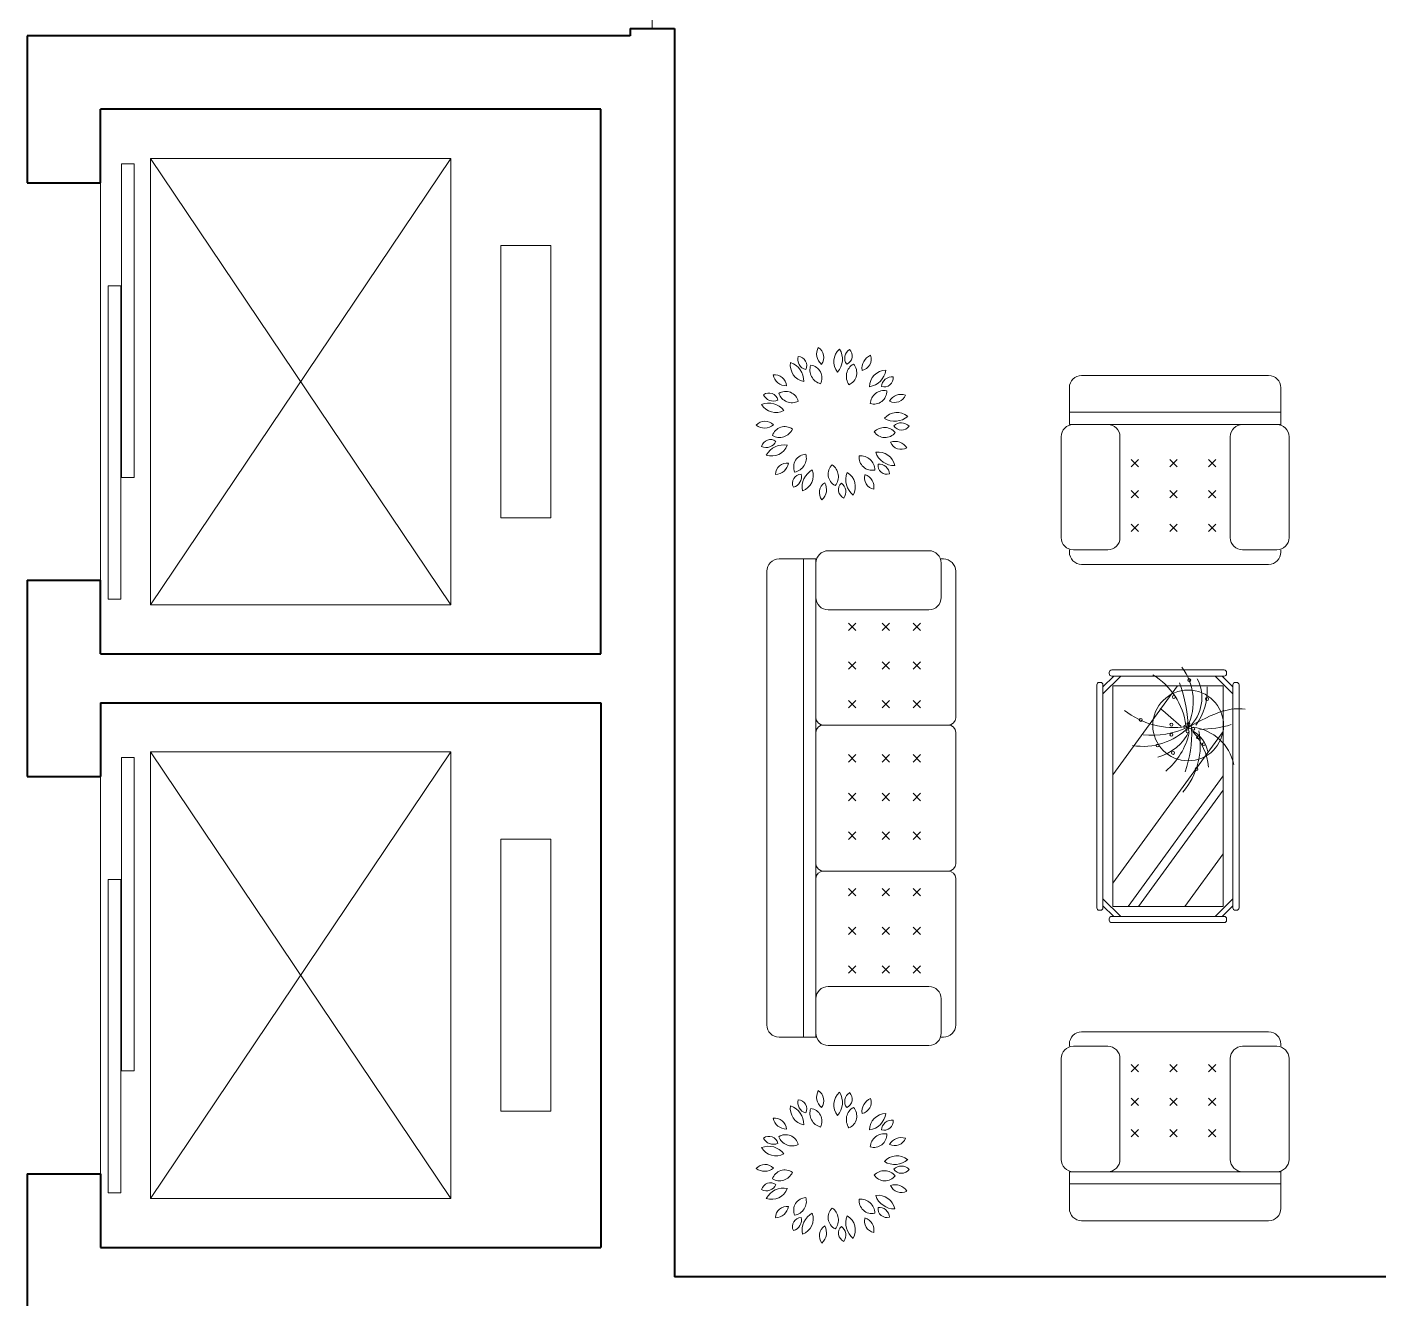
# Model space of a CAD drawing. Header units: millimetres. Extents: x 3491 to 3974, y 1583 to 1976.
# Drawn here: x 3953.69 to 3959.2, y 1963.45 to 1968.64 of the extents above; entities that cross this region are included whole.
import ezdxf

# ---------------------------------------------------------------- set-up
doc = ezdxf.new("R2010")
doc.units = ezdxf.units.MM
for name, color, linetype, lineweight in [('FURNITURE', 220, 'Continuous', 5), ('Muro1', 162, 'Continuous', 40), ('Puertas', 52, 'Continuous', 5), ('STAIR', 2, 'Continuous', 5), ('WINDOW', 2, 'Continuous', 5)]:
    doc.layers.add(name, color=color, linetype=linetype, lineweight=lineweight)
doc.styles.get("Standard").update_dxf_attribs({"font": 'arial.ttf'})

msp = doc.modelspace()

# ---------------------------------------------------------------- linework, layer by layer
at = {"layer": 'FURNITURE', "linetype": 'ByBlock'}
for p, q in [((3957.9873, 1967.2165), (3958.7498, 1967.2165)), ((3957.9373, 1967.0165), (3957.9373, 1967.1665)), ((3958.7998, 1967.1665), (3958.7998, 1967.0137)), ((3957.9373, 1967.0665), (3958.7998, 1967.0665)), ((3957.9373, 1967.0165), (3958.7998, 1967.0165)), ((3958.0936, 1967.0165), (3957.9539, 1967.0165)), ((3958.6436, 1967.0165), (3958.7832, 1967.0165)), ((3957.9039, 1966.9665), (3957.9039, 1966.5554)), ((3958.1436, 1966.5554), (3958.1436, 1966.9665)), ((3958.5936, 1966.5554), (3958.5936, 1966.9665)), ((3958.8332, 1966.9665), (3958.8332, 1966.5554)), ((3958.1896, 1966.8743), (3958.2197, 1966.8441)), ((3958.2197, 1966.8743), (3958.1896, 1966.8441)), ((3958.3472, 1966.8743), (3958.3773, 1966.8441)), ((3958.3773, 1966.8743), (3958.3472, 1966.8441)), ((3958.5047, 1966.8743), (3958.5349, 1966.8441)), ((3958.5349, 1966.8743), (3958.5047, 1966.8441)), ((3958.1896, 1966.7473), (3958.2197, 1966.7171)), ((3958.2197, 1966.7473), (3958.1896, 1966.7171)), ((3958.3472, 1966.7473), (3958.3773, 1966.7171)), ((3958.3773, 1966.7473), (3958.3472, 1966.7171)), ((3958.5047, 1966.7473), (3958.5349, 1966.7171)), ((3958.5349, 1966.7473), (3958.5047, 1966.7171)), ((3958.1896, 1966.6101), (3958.2197, 1966.5799)), ((3958.2197, 1966.6101), (3958.1896, 1966.5799)), ((3958.3773, 1966.6101), (3958.3472, 1966.5799)), ((3958.3472, 1966.6101), (3958.3773, 1966.5799)), ((3958.5047, 1966.6101), (3958.5349, 1966.5799)), ((3958.5349, 1966.6101), (3958.5047, 1966.5799)), ((3956.9036, 1966.4685), (3956.7536, 1966.4685)), ((3956.8536, 1966.4685), (3956.8536, 1964.5185)), ((3956.9036, 1966.4685), (3956.9036, 1964.5185)), ((3956.9536, 1966.5019), (3957.3647, 1966.5019)), ((3957.4147, 1966.4685), (3957.4236, 1966.4685)), ((3957.9373, 1966.5054), (3957.9373, 1966.4965)), ((3957.9539, 1966.5054), (3958.0936, 1966.5054)), ((3958.7832, 1966.5054), (3958.6436, 1966.5054)), ((3958.7998, 1966.5054), (3958.7998, 1966.4965)), ((3956.7036, 1966.4185), (3956.7036, 1964.5685)), ((3956.9036, 1966.3113), (3956.9036, 1966.4519)), ((3957.4147, 1966.4519), (3957.4147, 1966.3113)), ((3957.4736, 1965.8203), (3957.4736, 1966.4185)), ((3957.9873, 1966.4465), (3958.7498, 1966.4465)), ((3957.3647, 1966.2613), (3956.9536, 1966.2613)), ((3957.0661, 1966.1767), (3957.0359, 1966.2069)), ((3957.0661, 1966.2069), (3957.0359, 1966.1767)), ((3957.2032, 1966.1767), (3957.1731, 1966.2069)), ((3957.2032, 1966.2069), (3957.1731, 1966.1767)), ((3957.3303, 1966.1767), (3957.3001, 1966.2069)), ((3957.3303, 1966.2069), (3957.3001, 1966.1767)), ((3957.0661, 1966.0493), (3957.0359, 1966.0191)), ((3957.0661, 1966.0191), (3957.0359, 1966.0493)), ((3957.2032, 1966.0191), (3957.1731, 1966.0493)), ((3957.2032, 1966.0493), (3957.1731, 1966.0191)), ((3957.3303, 1966.0191), (3957.3001, 1966.0493)), ((3957.3303, 1966.0493), (3957.3001, 1966.0191)), ((3958.0742, 1965.9469), (3958.1182, 1965.9909)), ((3958.0742, 1965.9186), (3958.1465, 1965.9909)), ((3958.0998, 1966.0059), (3958.0998, 1966.0009)), ((3958.5686, 1966.0159), (3958.1098, 1966.0159)), ((3958.5686, 1965.9909), (3958.1098, 1965.9909)), ((3958.6042, 1965.9186), (3958.5319, 1965.9909)), ((3958.6042, 1965.9469), (3958.5602, 1965.9909)), ((3958.5786, 1966.0059), (3958.5786, 1966.0009)), ((3958.0492, 1965.9553), (3958.0492, 1965.0464)), ((3958.0592, 1965.9653), (3958.0642, 1965.9653)), ((3958.0742, 1965.9553), (3958.0742, 1965.0464)), ((3958.1142, 1965.5882), (3958.3776, 1965.9509)), ((3958.5642, 1965.9509), (3958.1142, 1965.9509)), ((3958.1142, 1965.9509), (3958.1142, 1965.0509)), ((3958.5642, 1965.0509), (3958.5642, 1965.9509)), ((3958.6042, 1965.0464), (3958.6042, 1965.9553)), ((3958.6192, 1965.9653), (3958.6142, 1965.9653)), ((3958.6292, 1965.0464), (3958.6292, 1965.9553)), ((3957.0661, 1965.8615), (3957.0359, 1965.8917)), ((3957.0661, 1965.8917), (3957.0359, 1965.8615)), ((3957.2032, 1965.8615), (3957.1731, 1965.8917)), ((3957.2032, 1965.8917), (3957.1731, 1965.8615)), ((3957.3303, 1965.8615), (3957.3001, 1965.8917)), ((3957.3303, 1965.8917), (3957.3001, 1965.8615)), ((3957.4436, 1965.7913), (3956.9336, 1965.7913)), ((3957.4736, 1965.2248), (3957.4736, 1965.7622)), ((3958.1142, 1965.1461), (3958.5642, 1965.7656)), ((3957.0661, 1965.6706), (3957.0359, 1965.6405)), ((3957.0661, 1965.6405), (3957.0359, 1965.6706)), ((3957.2032, 1965.6706), (3957.1731, 1965.6405)), ((3957.2032, 1965.6405), (3957.1731, 1965.6706)), ((3957.3303, 1965.6706), (3957.3001, 1965.6405)), ((3957.3303, 1965.6405), (3957.3001, 1965.6706)), ((3958.1766, 1965.0509), (3958.5642, 1965.5844)), ((3958.2196, 1965.0509), (3958.5642, 1965.5253)), ((3957.0661, 1965.4829), (3957.0359, 1965.513)), ((3957.0661, 1965.513), (3957.0359, 1965.4829)), ((3957.2032, 1965.513), (3957.1731, 1965.4829)), ((3957.2032, 1965.4829), (3957.1731, 1965.513)), ((3957.3303, 1965.513), (3957.3001, 1965.4829)), ((3957.3303, 1965.4829), (3957.3001, 1965.513)), ((3957.0661, 1965.3554), (3957.0359, 1965.3253)), ((3957.0661, 1965.3253), (3957.0359, 1965.3554)), ((3957.2032, 1965.3554), (3957.1731, 1965.3253)), ((3957.2032, 1965.3253), (3957.1731, 1965.3554)), ((3957.3303, 1965.3554), (3957.3001, 1965.3253)), ((3957.3303, 1965.3253), (3957.3001, 1965.3554)), ((3958.4082, 1965.0509), (3958.5642, 1965.2656)), ((3957.4436, 1965.1957), (3956.9336, 1965.1957)), ((3957.4736, 1964.5685), (3957.4736, 1965.1666)), ((3957.0661, 1965.0953), (3957.0359, 1965.1254)), ((3957.0661, 1965.1254), (3957.0359, 1965.0953)), ((3957.2032, 1965.0953), (3957.1731, 1965.1254)), ((3957.2032, 1965.1254), (3957.1731, 1965.0953)), ((3957.3303, 1965.0953), (3957.3001, 1965.1254)), ((3957.3303, 1965.1254), (3957.3001, 1965.0953)), ((3958.0592, 1965.0364), (3958.0642, 1965.0364)), ((3958.0742, 1965.0832), (3958.1465, 1965.0109)), ((3958.0742, 1965.0549), (3958.1182, 1965.0109)), ((3958.1142, 1965.0509), (3958.5642, 1965.0509)), ((3958.6042, 1965.0832), (3958.5319, 1965.0109)), ((3958.6042, 1965.0549), (3958.5602, 1965.0109)), ((3958.6192, 1965.0364), (3958.6142, 1965.0364)), ((3958.0998, 1964.9959), (3958.0998, 1965.0009)), ((3958.1098, 1965.0109), (3958.5686, 1965.0109)), ((3958.1098, 1964.9859), (3958.5686, 1964.9859)), ((3958.5786, 1964.9959), (3958.5786, 1965.0009)), ((3957.0661, 1964.9679), (3957.0359, 1964.9377)), ((3957.0661, 1964.9377), (3957.0359, 1964.9679)), ((3957.2032, 1964.9377), (3957.1731, 1964.9679)), ((3957.2032, 1964.9679), (3957.1731, 1964.9377)), ((3957.3303, 1964.9377), (3957.3001, 1964.9679)), ((3957.3303, 1964.9679), (3957.3001, 1964.9377)), ((3957.0661, 1964.7801), (3957.0359, 1964.8103)), ((3957.0661, 1964.8103), (3957.0359, 1964.7801)), ((3957.2032, 1964.7801), (3957.1731, 1964.8103)), ((3957.2032, 1964.8103), (3957.1731, 1964.7801)), ((3957.3303, 1964.7801), (3957.3001, 1964.8103)), ((3957.3303, 1964.8103), (3957.3001, 1964.7801)), ((3957.3647, 1964.7257), (3956.9536, 1964.7257)), ((3956.9036, 1964.6757), (3956.9036, 1964.5351)), ((3957.4147, 1964.5351), (3957.4147, 1964.6757)), ((3957.9873, 1964.5404), (3958.7498, 1964.5404)), ((3956.7536, 1964.5185), (3956.9064, 1964.5185)), ((3956.9536, 1964.4851), (3957.3647, 1964.4851)), ((3957.4147, 1964.5185), (3957.4236, 1964.5185)), ((3957.9373, 1964.4816), (3957.9373, 1964.4904)), ((3957.9539, 1964.4816), (3958.0936, 1964.4816)), ((3958.7832, 1964.4816), (3958.6436, 1964.4816)), ((3958.7998, 1964.4816), (3958.7998, 1964.4904)), ((3957.9039, 1964.0204), (3957.9039, 1964.4316)), ((3958.1436, 1964.4316), (3958.1436, 1964.0204)), ((3958.5936, 1964.4316), (3958.5936, 1964.0204)), ((3958.8332, 1964.0204), (3958.8332, 1964.4316)), ((3958.1896, 1964.3769), (3958.2197, 1964.407)), ((3958.2197, 1964.3769), (3958.1896, 1964.407)), ((3958.3773, 1964.3769), (3958.3472, 1964.407)), ((3958.3472, 1964.3769), (3958.3773, 1964.407)), ((3958.5047, 1964.3769), (3958.5349, 1964.407)), ((3958.5349, 1964.3769), (3958.5047, 1964.407)), ((3958.1896, 1964.2397), (3958.2197, 1964.2699)), ((3958.2197, 1964.2397), (3958.1896, 1964.2699)), ((3958.3472, 1964.2397), (3958.3773, 1964.2699)), ((3958.3773, 1964.2397), (3958.3472, 1964.2699)), ((3958.5047, 1964.2397), (3958.5349, 1964.2699)), ((3958.5349, 1964.2397), (3958.5047, 1964.2699)), ((3958.1896, 1964.1127), (3958.2197, 1964.1429)), ((3958.2197, 1964.1127), (3958.1896, 1964.1429)), ((3958.3472, 1964.1127), (3958.3773, 1964.1429)), ((3958.3773, 1964.1127), (3958.3472, 1964.1429)), ((3958.5047, 1964.1127), (3958.5349, 1964.1429)), ((3958.5349, 1964.1127), (3958.5047, 1964.1429)), ((3957.9373, 1963.9704), (3958.7998, 1963.9704)), ((3957.9373, 1963.9704), (3957.9373, 1963.8204)), ((3958.0936, 1963.9704), (3957.9539, 1963.9704)), ((3958.6436, 1963.9704), (3958.7832, 1963.9704)), ((3958.7998, 1963.8204), (3958.7998, 1963.9732)), ((3957.9373, 1963.9204), (3958.7998, 1963.9204)), ((3957.9873, 1963.7704), (3958.7498, 1963.7704))]:
    msp.add_line(p, q, dxfattribs=at)
msp.add_circle((3958.4218, 1965.7898), 0.1443, dxfattribs=at)
for centre, radius, start, end in [((3956.8728, 1967.2818), 0.0429, 163.4613, 255.4329), ((3956.8288, 1967.257), 0.0372, 333.3115, 85.5828), ((3956.9625, 1967.3045), 0.0559, 151.7015, 229.7406), ((3956.8885, 1967.2905), 0.0474, 322.8639, 58.5782), ((3957.0446, 1967.2728), 0.068, 130.709, 219.1064), ((3956.9316, 1967.2828), 0.0802, 318.6571, 31.1583), ((3957.064, 1967.287), 0.0429, 123.4613, 215.4329), ((3957.0143, 1967.2962), 0.0372, 293.3115, 45.5828), ((3957.1473, 1967.2467), 0.0559, 111.7015, 189.7406), ((3957.0817, 1967.2835), 0.0474, 282.8639, 18.5782), ((3956.8671, 1967.2584), 0.068, 170.709, 259.1064), ((3956.7741, 1967.1936), 0.0802, 358.6571, 71.1583), ((3956.9374, 1967.2391), 0.0583, 160.5035, 255.3285), ((3956.8756, 1967.2063), 0.0526, 333.2488, 82.5832), ((3957.086, 1967.2127), 0.0583, 120.5035, 215.3285), ((3957.0177, 1967.2273), 0.0526, 293.2488, 42.5832), ((3957.1898, 1967.1696), 0.068, 90.709, 179.1064), ((3957.1097, 1967.2499), 0.0802, 278.6571, 351.1583), ((3956.7361, 1967.1718), 0.0474, 2.8639, 98.5782), ((3956.7837, 1967.23), 0.0559, 191.7015, 269.7406), ((3957.2138, 1967.168), 0.0429, 83.4613, 175.4329), ((3957.1817, 1967.207), 0.0372, 253.3115, 5.5828), ((3957.9873, 1967.1665), 0.05, 90, 180), ((3958.7498, 1967.1665), 0.05, 0, 90), ((3956.7119, 1967.1077), 0.0372, 13.3115, 125.5828), ((3956.7296, 1967.155), 0.0429, 203.4613, 295.4329), ((3956.7803, 1967.099), 0.0526, 13.2488, 122.5832), ((3956.8066, 1967.1637), 0.0583, 200.5035, 295.3285), ((3957.1829, 1967.097), 0.0583, 80.5035, 175.3285), ((3957.14, 1967.1521), 0.0526, 253.2488, 2.5832), ((3957.2517, 1967.0836), 0.0559, 71.7015, 149.7406), ((3957.2251, 1967.154), 0.0474, 242.8639, 338.5782), ((3956.7107, 1967.0239), 0.0802, 38.6571, 111.1583), ((3956.7403, 1967.1334), 0.068, 210.709, 299.1064), ((3956.6957, 1966.9828), 0.0474, 42.8639, 138.5782), ((3956.6947, 1967.058), 0.0559, 231.7015, 309.7406), ((3957.2347, 1966.9973), 0.068, 50.709, 139.1064), ((3957.225, 1967.1102), 0.0802, 238.6571, 311.1583), ((3957.2521, 1966.9806), 0.0429, 43.4613, 135.4329), ((3957.9539, 1966.9665), 0.05, 90, 180), ((3958.0936, 1966.9665), 0.05, 0, 90), ((3958.6436, 1966.9665), 0.05, 90, 180), ((3958.7832, 1966.9665), 0.05, 0, 90), ((3956.7763, 1966.9555), 0.0526, 53.2488, 162.5832), ((3956.7548, 1967.022), 0.0583, 240.5035, 335.3285), ((3957.1827, 1966.946), 0.0583, 40.5035, 135.3285), ((3957.1853, 1967.0159), 0.0526, 213.2488, 322.5832), ((3957.2526, 1967.0311), 0.0372, 213.3115, 325.5828), ((3956.7183, 1966.9181), 0.0372, 53.3115, 165.5828), ((3956.7015, 1966.9658), 0.0429, 243.4613, 335.4329), ((3956.7713, 1966.8532), 0.0802, 78.6571, 151.1583), ((3956.7235, 1966.9561), 0.068, 250.709, 339.1064), ((3957.1583, 1966.8364), 0.068, 10.709, 99.1064), ((3957.2235, 1966.9292), 0.0802, 198.6571, 271.1583), ((3957.2269, 1966.8916), 0.0559, 31.7015, 109.7406), ((3957.2517, 1966.9626), 0.0474, 202.8639, 298.5782), ((3956.7861, 1966.812), 0.0474, 82.8639, 178.5782), ((3956.7371, 1966.8691), 0.0559, 271.7015, 349.7406), ((3956.8655, 1966.843), 0.0526, 93.2488, 202.5832), ((3956.8063, 1966.8801), 0.0583, 280.5035, 15.3285), ((3957.0062, 1966.8141), 0.0526, 133.2488, 242.5832), ((3956.9369, 1966.8045), 0.0583, 320.5035, 55.3285), ((3957.1324, 1966.8824), 0.0526, 173.2488, 282.5832), ((3957.0856, 1966.8305), 0.0583, 0.5035, 95.3285), ((3957.1938, 1966.8508), 0.0372, 173.3115, 285.5828), ((3957.1609, 1966.8124), 0.0429, 3.4613, 95.4329), ((3956.8451, 1966.7771), 0.0372, 93.3115, 205.5828), ((3956.8016, 1966.8028), 0.0429, 283.4613, 15.4329), ((3956.9274, 1966.7614), 0.0802, 118.6571, 191.1583), ((3956.8247, 1966.8095), 0.068, 290.709, 19.1064), ((3957.106, 1966.7914), 0.0802, 158.6571, 231.1583), ((3956.9964, 1966.7622), 0.068, 330.709, 59.1064), ((3957.1491, 1966.7989), 0.0474, 162.8639, 258.5782), ((3957.0844, 1966.7604), 0.0559, 351.7015, 69.7406), ((3956.9652, 1966.7394), 0.0474, 122.8639, 218.5782), ((3956.891, 1966.7515), 0.0559, 311.7015, 29.7406), ((3957.0329, 1966.7505), 0.0372, 133.3115, 245.5828), ((3956.983, 1966.7422), 0.0429, 323.4613, 55.4329), ((3957.9539, 1966.5554), 0.05, 180, 270), ((3958.0936, 1966.5554), 0.05, 270, 0), ((3958.6436, 1966.5554), 0.05, 180, 270), ((3958.7832, 1966.5554), 0.05, 270, 0), ((3956.7536, 1966.4185), 0.05, 90, 180), ((3956.9536, 1966.4519), 0.05, 90, 180), ((3957.3647, 1966.4519), 0.05, 0, 90), ((3957.4236, 1966.4185), 0.05, 0, 90), ((3957.9873, 1966.4965), 0.05, 180, 270), ((3958.7498, 1966.4965), 0.05, 270, 0), ((3956.9536, 1966.3113), 0.05, 180, 270), ((3957.3647, 1966.3113), 0.05, 270, 0), ((3958.2083, 1965.8867), 0.2344, 334.2367, 36.6769), ((3958.1098, 1966.0059), 0.01, 90, 180), ((3958.1098, 1966.0009), 0.01, 180, 270), ((3958.1282, 1965.751), 0.2873, 7.8622, 58.685), ((3958.426, 1965.9744), 0.006, 90, 270), ((3958.426, 1965.9744), 0.006, 270, 90), ((3958.3086, 1965.9033), 0.1688, 314.0898, 27.0091), ((3958.5686, 1966.0059), 0.01, 0, 90), ((3958.5686, 1966.0009), 0.01, 270, 0), ((3958.0592, 1965.9553), 0.01, 90, 180), ((3958.0642, 1965.9553), 0.01, 0, 90), ((3958.3633, 1965.9057), 0.006, 90, 270), ((3958.3633, 1965.9057), 0.006, 270, 90), ((3957.781, 1965.7494), 0.6422, 2.1756, 19.4751), ((3958.2664, 1965.9302), 0.2328, 323.0442, 4.1259), ((3958.6142, 1965.9553), 0.01, 90, 180), ((3958.6192, 1965.9553), 0.01, 0, 90), ((3957.1796, 1964.4688), 1.79, 47.3201, 50.9512), ((3958.4986, 1965.8975), 0.006, 90, 270), ((3958.4986, 1965.8975), 0.006, 270, 90), ((3958.6289, 1965.6384), 0.2193, 83.5186, 107.0544), ((3956.9336, 1965.8213), 0.03, 180, 270), ((3957.4436, 1965.8213), 0.03, 270, 0), ((3958.3633, 1966.1062), 0.3252, 231.7667, 278.7504), ((3958.2281, 1965.8123), 0.006, 90, 270), ((3958.2281, 1965.8123), 0.006, 270, 90), ((3958.4227, 1965.7957), 0.006, 90, 270), ((3958.8402, 1965.0875), 0.8104, 109.639, 121.0127), ((3958.4227, 1965.7957), 0.006, 270, 90), ((3956.9336, 1965.7613), 0.03, 90, 180), ((3957.4436, 1965.7613), 0.03, 0, 90), ((3958.2374, 1965.964), 0.2597, 260.6238, 315.5139), ((3958.2739, 1966.0954), 0.3455, 264.0363, 294.9112), ((3958.2523, 1965.846), 0.1904, 283.7047, 335.9044), ((3958.1423, 1965.8257), 0.2913, 310.2234, 346.9548), ((3958.3534, 1965.793), 0.006, 90, 270), ((3958.3534, 1965.7518), 0.006, 90, 270), ((3958.3534, 1965.793), 0.006, 270, 90), ((3958.3534, 1965.7518), 0.006, 270, 90), ((3958.1786, 1965.7102), 0.2928, 319.0185, 11.4484), ((3958.4095, 1965.7848), 0.006, 90, 270), ((3958.4095, 1965.7848), 0.006, 270, 90), ((3957.9337, 1965.7619), 0.5024, 341.271, 1.6714), ((3958.4194, 1965.7655), 0.006, 90, 270), ((3958.4194, 1965.7655), 0.006, 270, 90), ((3958.4293, 1965.782), 0.006, 90, 270), ((3958.4293, 1965.782), 0.006, 270, 90), ((3958.4425, 1965.7765), 0.006, 90, 270), ((3958.3782, 1965.6578), 0.1262, 11.5421, 61.1099), ((3958.4425, 1965.7765), 0.006, 270, 90), ((3958.419, 1965.5908), 0.1926, 11.9716, 83.0096), ((3958.2479, 1965.5921), 0.2588, 6.1376, 41.2419), ((3958.4623, 1965.7408), 0.006, 90, 270), ((3958.4623, 1965.7408), 0.006, 270, 90), ((3958.4613, 1966.2636), 0.4899, 270.8895, 286.1439), ((3958.2974, 1965.7078), 0.006, 90, 270), ((3958.2974, 1965.7078), 0.006, 270, 90), ((3958.4854, 1965.7133), 0.006, 90, 270), ((3958.4854, 1965.7133), 0.006, 270, 90), ((3958.36, 1965.6775), 0.006, 90, 270), ((3958.36, 1965.6775), 0.006, 270, 90), ((3958.4557, 1965.6116), 0.006, 90, 270), ((3958.4557, 1965.6116), 0.006, 270, 90), ((3956.9336, 1965.2257), 0.03, 180, 270), ((3956.9336, 1965.1657), 0.03, 90, 180), ((3957.4436, 1965.2257), 0.03, 270, 0), ((3957.4436, 1965.1657), 0.03, 0, 90), ((3958.0592, 1965.0464), 0.01, 180, 270), ((3958.0642, 1965.0464), 0.01, 270, 0), ((3958.6142, 1965.0464), 0.01, 180, 270), ((3958.6192, 1965.0464), 0.01, 270, 0), ((3958.1098, 1965.0009), 0.01, 90, 180), ((3958.1098, 1964.9959), 0.01, 180, 270), ((3958.5686, 1965.0009), 0.01, 0, 90), ((3958.5686, 1964.9959), 0.01, 270, 0), ((3956.9536, 1964.6757), 0.05, 90, 180), ((3957.3647, 1964.6757), 0.05, 0, 90), ((3956.7536, 1964.5685), 0.05, 180, 270), ((3956.9536, 1964.5351), 0.05, 180, 270), ((3957.3647, 1964.5351), 0.05, 270, 0), ((3957.4236, 1964.5685), 0.05, 270, 0), ((3957.9873, 1964.4904), 0.05, 90, 180), ((3958.7498, 1964.4904), 0.05, 0, 90), ((3957.9539, 1964.4316), 0.05, 90, 180), ((3958.0936, 1964.4316), 0.05, 0, 90), ((3958.6436, 1964.4316), 0.05, 90, 180), ((3958.7832, 1964.4316), 0.05, 0, 90), ((3956.8728, 1964.2516), 0.0429, 163.4613, 255.4329), ((3956.8288, 1964.2268), 0.0372, 333.3115, 85.5828), ((3956.9625, 1964.2743), 0.0559, 151.7015, 229.7406), ((3956.8885, 1964.2603), 0.0474, 322.8639, 58.5782), ((3957.0446, 1964.2425), 0.068, 130.709, 219.1064), ((3956.9316, 1964.2526), 0.0802, 318.6571, 31.1583), ((3957.064, 1964.2567), 0.0429, 123.4613, 215.4329), ((3957.0143, 1964.266), 0.0372, 293.3115, 45.5828), ((3957.1473, 1964.2165), 0.0559, 111.7015, 189.7406), ((3957.0817, 1964.2533), 0.0474, 282.8639, 18.5782), ((3956.8671, 1964.2282), 0.068, 170.709, 259.1064), ((3956.7741, 1964.1633), 0.0802, 358.6571, 71.1583), ((3956.9374, 1964.2088), 0.0583, 160.5035, 255.3285), ((3956.8756, 1964.1761), 0.0526, 333.2488, 82.5832), ((3957.086, 1964.1825), 0.0583, 120.5035, 215.3285), ((3957.0177, 1964.1971), 0.0526, 293.2488, 42.5832), ((3957.1898, 1964.1394), 0.068, 90.709, 179.1064), ((3957.1097, 1964.2197), 0.0802, 278.6571, 351.1583), ((3956.7361, 1964.1415), 0.0474, 2.8639, 98.5782), ((3956.7837, 1964.1998), 0.0559, 191.7015, 269.7406), ((3957.2138, 1964.1378), 0.0429, 83.4613, 175.4329), ((3957.1817, 1964.1768), 0.0372, 253.3115, 5.5828), ((3956.7119, 1964.0774), 0.0372, 13.3115, 125.5828), ((3956.7296, 1964.1248), 0.0429, 203.4613, 295.4329), ((3956.7803, 1964.0687), 0.0526, 13.2488, 122.5832), ((3956.8066, 1964.1335), 0.0583, 200.5035, 295.3285), ((3957.1829, 1964.0667), 0.0583, 80.5035, 175.3285), ((3957.14, 1964.1219), 0.0526, 253.2488, 2.5832), ((3957.2517, 1964.0534), 0.0559, 71.7015, 149.7406), ((3957.2251, 1964.1238), 0.0474, 242.8639, 338.5782), ((3956.7107, 1963.9937), 0.0802, 38.6571, 111.1583), ((3956.7403, 1964.1031), 0.068, 210.709, 299.1064), ((3956.6957, 1963.9526), 0.0474, 42.8639, 138.5782), ((3956.6947, 1964.0278), 0.0559, 231.7015, 309.7406), ((3957.2347, 1963.967), 0.068, 50.709, 139.1064), ((3957.225, 1964.08), 0.0802, 238.6571, 311.1583), ((3957.2521, 1963.9504), 0.0429, 43.4613, 135.4329), ((3957.9539, 1964.0204), 0.05, 180, 270), ((3958.0936, 1964.0204), 0.05, 270, 0), ((3958.6436, 1964.0204), 0.05, 180, 270), ((3958.7832, 1964.0204), 0.05, 270, 0), ((3956.7763, 1963.9252), 0.0526, 53.2488, 162.5832), ((3956.7548, 1963.9917), 0.0583, 240.5035, 335.3285), ((3957.1827, 1963.9158), 0.0583, 40.5035, 135.3285), ((3957.1853, 1963.9857), 0.0526, 213.2488, 322.5832), ((3957.2526, 1964.0009), 0.0372, 213.3115, 325.5828), ((3956.7183, 1963.8879), 0.0372, 53.3115, 165.5828), ((3956.7015, 1963.9355), 0.0429, 243.4613, 335.4329), ((3956.7713, 1963.823), 0.0802, 78.6571, 151.1583), ((3956.7235, 1963.9258), 0.068, 250.709, 339.1064), ((3957.1583, 1963.8061), 0.068, 10.709, 99.1064), ((3957.2235, 1963.8989), 0.0802, 198.6571, 271.1583), ((3957.2269, 1963.8613), 0.0559, 31.7015, 109.7406), ((3957.2517, 1963.9324), 0.0474, 202.8639, 298.5782), ((3956.7861, 1963.7818), 0.0474, 82.8639, 178.5782), ((3956.7371, 1963.8388), 0.0559, 271.7015, 349.7406), ((3956.8655, 1963.8127), 0.0526, 93.2488, 202.5832), ((3956.8063, 1963.8498), 0.0583, 280.5035, 15.3285), ((3957.0062, 1963.7839), 0.0526, 133.2488, 242.5832), ((3956.9369, 1963.7742), 0.0583, 320.5035, 55.3285), ((3957.1324, 1963.8522), 0.0526, 173.2488, 282.5832), ((3957.0856, 1963.8003), 0.0583, 0.5035, 95.3285), ((3957.1938, 1963.8206), 0.0372, 173.3115, 285.5828), ((3957.1609, 1963.7822), 0.0429, 3.4613, 95.4329), ((3957.9873, 1963.8204), 0.05, 180, 270), ((3958.7498, 1963.8204), 0.05, 270, 0), ((3956.8451, 1963.7468), 0.0372, 93.3115, 205.5828), ((3956.8016, 1963.7725), 0.0429, 283.4613, 15.4329), ((3956.9274, 1963.7312), 0.0802, 118.6571, 191.1583), ((3956.8247, 1963.7792), 0.068, 290.709, 19.1064), ((3957.106, 1963.7611), 0.0802, 158.6571, 231.1583), ((3956.9964, 1963.732), 0.068, 330.709, 59.1064), ((3957.1491, 1963.7686), 0.0474, 162.8639, 258.5782), ((3957.0844, 1963.7302), 0.0559, 351.7015, 69.7406), ((3956.9652, 1963.7092), 0.0474, 122.8639, 218.5782), ((3956.891, 1963.7213), 0.0559, 311.7015, 29.7406), ((3957.0329, 1963.7202), 0.0372, 133.3115, 245.5828), ((3956.983, 1963.7119), 0.0429, 323.4613, 55.4329)]:
    msp.add_arc(centre, radius, start, end, dxfattribs=at)
at = {"layer": 'Muro1'}
for points in [[(3956.1464, 1968.6315), (3956.3264, 1968.6315)], [(3956.1464, 1968.6315), (3956.1464, 1968.6015)], [(3956.1464, 1968.6315), (3956.3264, 1968.6315)], [(3956.1464, 1968.6315), (3956.1464, 1968.6015)], [(3956.3264, 1968.6315), (3956.3264, 1963.5415)], [(3956.3264, 1968.6315), (3956.3264, 1968.4515)], [(3956.1464, 1968.6015), (3953.6864, 1968.6015)], [(3953.6864, 1968.6015), (3953.6864, 1968.0015)], [(3956.0264, 1968.3015), (3953.9864, 1968.3015)], [(3953.9864, 1968.0015), (3953.9864, 1968.3015)], [(3956.0264, 1966.0815), (3956.0264, 1968.3015)], [(3953.6864, 1968.0015), (3953.9864, 1968.0015)], [(3953.6864, 1966.3815), (3953.6864, 1965.5815)], [(3953.6864, 1966.3815), (3953.9864, 1966.3815)], [(3953.9864, 1966.0815), (3953.9864, 1966.3815)], [(3953.9864, 1966.0815), (3956.0264, 1966.0815)], [(3953.9864, 1965.8815), (3956.0264, 1965.8815)], [(3953.9864, 1965.8815), (3953.9864, 1965.5815)], [(3956.0264, 1965.8815), (3956.0264, 1963.6615)], [(3953.6864, 1965.5815), (3953.9864, 1965.5815)], [(3953.6864, 1963.9615), (3953.6864, 1963.3615)], [(3953.6864, 1963.9615), (3953.9864, 1963.9615)], [(3953.9864, 1963.9615), (3953.9864, 1963.6615)], [(3953.9864, 1963.6615), (3956.0264, 1963.6615)], [(3959.3764, 1963.5415), (3956.3264, 1963.5415)], [(3959.1914, 1963.5415), (3956.5264, 1963.5415)]]:
    msp.add_lwpolyline(points, dxfattribs=at)
at = {"layer": 'Puertas', "linetype": 'ByBlock'}
for p, q in [((3954.123, 1968.0787), (3954.0715, 1968.0787)), ((3954.0715, 1968.0787), (3954.0715, 1966.801)), ((3954.123, 1966.801), (3954.123, 1968.0787)), ((3954.0687, 1967.5821), (3954.0171, 1967.5821)), ((3954.0171, 1967.5821), (3954.0171, 1966.3044)), ((3954.0687, 1966.3044), (3954.0687, 1967.5821)), ((3954.0715, 1966.801), (3954.123, 1966.801)), ((3954.0171, 1966.3044), (3954.0687, 1966.3044)), ((3954.123, 1965.6587), (3954.0715, 1965.6587)), ((3954.0715, 1965.6587), (3954.0715, 1964.381)), ((3954.123, 1964.381), (3954.123, 1965.6587)), ((3954.0687, 1965.1621), (3954.0171, 1965.1621)), ((3954.0171, 1965.1621), (3954.0171, 1963.8844)), ((3954.0687, 1963.8844), (3954.0687, 1965.1621)), ((3954.0715, 1964.381), (3954.123, 1964.381)), ((3954.0171, 1963.8844), (3954.0687, 1963.8844))]:
    msp.add_line(p, q, dxfattribs=at)
at = {"layer": 'STAIR'}
for p, q in [((3955.4144, 1968.1015), (3954.1904, 1966.2815)), ((3955.4144, 1966.2815), (3954.1904, 1968.1015)), ((3954.1904, 1968.1015), (3954.1904, 1966.2815)), ((3955.4144, 1968.1015), (3954.1904, 1968.1015)), ((3955.4144, 1966.2815), (3955.4144, 1968.1015)), ((3953.9864, 1966.3815), (3953.9864, 1968.0015)), ((3955.6184, 1967.7465), (3955.6184, 1966.6365)), ((3955.8224, 1967.7465), (3955.6184, 1967.7465)), ((3955.8224, 1966.6365), (3955.8224, 1967.7465)), ((3955.6184, 1966.6365), (3955.8224, 1966.6365)), ((3954.1904, 1966.2815), (3955.4144, 1966.2815)), ((3955.4144, 1965.6815), (3954.1904, 1963.8615)), ((3955.4144, 1963.8615), (3954.1904, 1965.6815)), ((3954.1904, 1965.6815), (3954.1904, 1963.8615)), ((3955.4144, 1965.6815), (3954.1904, 1965.6815)), ((3955.4144, 1963.8615), (3955.4144, 1965.6815)), ((3953.9864, 1963.9615), (3953.9864, 1965.5815)), ((3955.6184, 1965.3265), (3955.6184, 1964.2165)), ((3955.8224, 1965.3265), (3955.6184, 1965.3265)), ((3955.8224, 1964.2165), (3955.8224, 1965.3265)), ((3955.6184, 1964.2165), (3955.8224, 1964.2165)), ((3954.1904, 1963.8615), (3955.4144, 1963.8615))]:
    msp.add_line(p, q, dxfattribs=at)
at = {"layer": 'WINDOW'}
msp.add_line((3956.2364, 1969.8315), (3956.2364, 1968.6315), dxfattribs=at)

# ---------------------------------------------------------------- texts
at = {"layer": 'FURNITURE', "linetype": 'ByBlock', "text_generation_flag": 4, "width": 0.8, "flags": 9}
for tag, p, s in [('XSIZE', (3958.3686, 1967.2165), '929'), ('YSIZE', (3958.3686, 1967.2165), '770'), ('XSIZE', (3956.9714, 1967.0258), '4451'), ('YSIZE', (3956.9714, 1967.0258), '4437'), ('XSIZE', (3956.7036, 1965.4935), '2017'), ('YSIZE', (3956.7036, 1965.4935), '770'), ('XSIZE', (3958.3358, 1965.4822), '1041'), ('YSIZE', (3958.3358, 1965.4822), '604'), ('XSIZE', (3956.9714, 1963.9956), '4451'), ('YSIZE', (3956.9714, 1963.9956), '4437'), ('XSIZE', (3958.3686, 1963.7704), '929'), ('YSIZE', (3958.3686, 1963.7704), '770')]:
    msp.add_attdef(tag, p, s, height=0.000056, rotation=180, dxfattribs=at)

doc.saveas('drawing.dxf')
